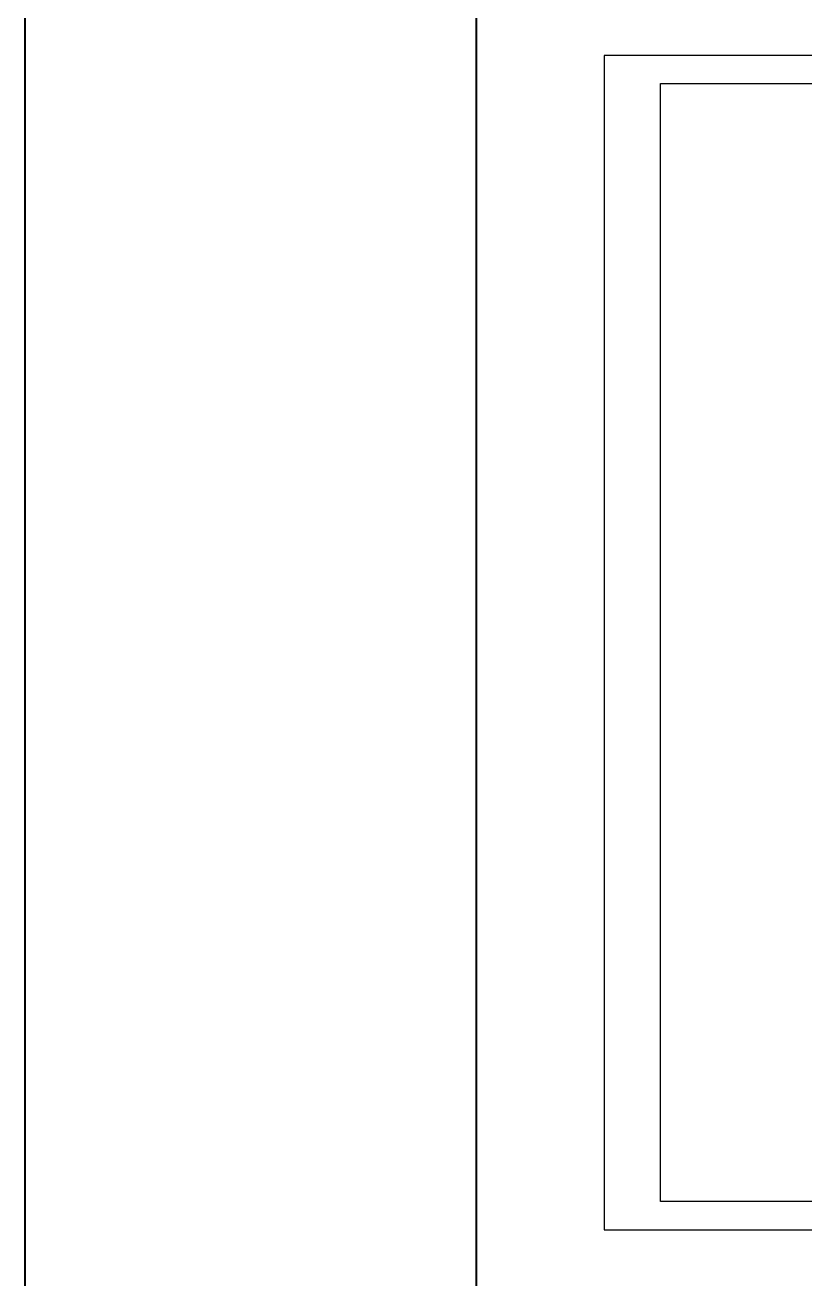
# Model space of a CAD drawing. Header units: millimetres. Extents: x 886808 to 1650903, y -1008069 to 230892.
# Drawn here: x 886808 to 926097, y -456695 to -393494 of the extents above; entities that cross this region are included whole.
import ezdxf

# ---------------------------------------------------------------- set-up
doc = ezdxf.new("R2010")
doc.units = ezdxf.units.MM
doc.layers.add('01- NET TUONG- 242', color=242, linetype='Continuous', lineweight=40)
doc.layers.add('A-Wall', color=113, linetype='Continuous', lineweight=30)

msp = doc.modelspace()

# ---------------------------------------------------------------- linework, layer by layer
at = {"layer": '01- NET TUONG- 242', "transparency": 33554636}
for points in [[(1196562.8, -1008069.4), (886808, -1008069.4), (886808, 230891.7), (1196562.8, 230891.7)], [(909555, -328304.5), (1078331.5, -328304.5), (1078331.5, -596476.5), (909555, -596476.5)]]:
    msp.add_lwpolyline(points, close=True, dxfattribs=at)
at = {"layer": 'A-Wall', "linetype": 'Continuous', "transparency": 33554636}
for p, q in [((918816.7, -396443.4), (998270.2, -396443.4)), ((918816.7, -452800.7), (918816.7, -396443.4)), ((998270.2, -452800.7), (918816.7, -452800.7))]:
    msp.add_line(p, q, dxfattribs=at)
at = {"layer": 'Defpoints', "transparency": 33554636}
msp.add_lwpolyline([(915979, -454219.5), (999689.1, -454219.5), (999689.1, -395024.6), (915979, -395024.6)], close=True, dxfattribs=at)

doc.saveas('drawing.dxf')
